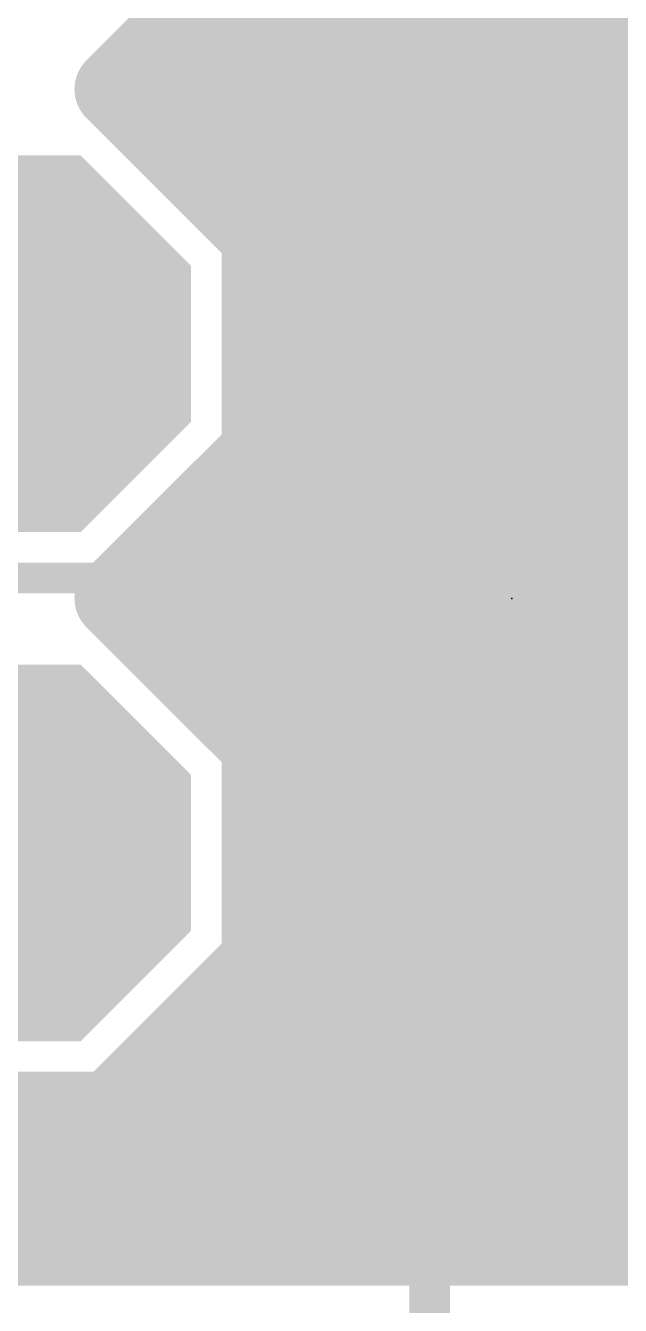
# Model space of a CAD drawing. Extents: x 0.5 to 37.4, y 3.1 to 45.2.
# Drawn here: x 6.47 to 9.43, y 6.63 to 13.02 of the extents above; entities that cross this region are included whole.
import ezdxf

# ---------------------------------------------------------------- set-up
doc = ezdxf.new("R2010")
doc.units = 0
for name, color, linetype in [('1', 22, 'CONTINUOUS'), ('16', 175, 'CONTINUOUS'), ('17', 82, 'CONTINUOUS'), ('21', 253, 'CONTINUOUS'), ('23', 7, 'CONTINUOUS'), ('51', 253, 'CONTINUOUS')]:
    doc.layers.add(name, color=color, linetype=linetype)

# ---------------------------------------------------------------- blocks, each defined once
blk = doc.blocks.new('RECT')
blk.add_solid([(-0.5, -0.5), (0.5, -0.5), (-0.5, 0.5), (0.5, 0.5)])
blk = doc.blocks.new('OCTAGONP')
at = {"const_width": 0.5}
blk.add_lwpolyline([(-0.25, -0.1036), (-0.25, 0.1036), (-0.1036, 0.25), (0.1036, 0.25), (0.25, 0.1036), (0.25, -0.1036), (0.1036, -0.25), (-0.1036, -0.25), (-0.25, -0.1036), (-0.25, 0.1036)], dxfattribs=at)

msp = doc.modelspace()

# ---------------------------------------------------------------- linework, layer by layer
at = {"layer": '1'}
for points, const_width in [([(6.912, 12.7), (7.6454, 13.4334)], 0.4064), ([(7.2168, 13.0048), (10.7428, 13.0048)], 0.4064), ([(7.6454, 11.9666), (6.912, 12.7)], 0.4064), ([(7.0136, 12.5984), (17.8688, 12.5984)], 0.4064), ([(7.42, 12.192), (10.5396, 12.192)], 0.4064), ([(7.6454, 11.43), (7.6454, 11.9666)], 0.4064), ([(8.2427, 11.9156), (8.0344, 11.7073)], 0.4064), ([(9.5373, 11.9156), (8.2427, 11.9156)], 0.4064), ([(9.7456, 11.7073), (9.5373, 11.9156)], 0.4064), ([(7.6454, 11.7856), (8.1127, 11.7856)], 0.4064), ([(8.0344, 11.7073), (8.0344, 11.43)], 0.4064), ([(8.0344, 11.43), (7.6454, 11.43)], 0.4064), ([(6.858, 10.2616), (7.5946, 10.9982)], 0.1524), ([(7.5946, 10.9982), (8.89, 10.9982)], 0.1524), ([(8.89, 10.9982), (8.89, 11.01)], 0.1524), ([(7.1395, 9.9325), (7.7735, 10.5664)], 0.4064), ([(7.7735, 10.5664), (8.0344, 10.5664)], 0.4064), ([(8.0344, 10.5664), (8.0344, 10.3127)], 0.4064), ([(8.0344, 10.3127), (8.1169, 10.2302)], 0.4064), ([(8.1093, 10.2259), (8.0241, 10.1407)], 0.4064), ([(8.1169, 10.2302), (8.1093, 10.2259)], 0.4064), ([(7.3671, 10.16), (8.0434, 10.16)], 0.4064), ([(5.1308, 10.2616), (6.858, 10.2616)], 0.1524), ([(8.0241, 10.1407), (7.964, 10.0365)], 0.4064), ([(7.964, 10.0365), (7.9328, 9.9202)], 0.4064), ([(7.6454, 9.4266), (7.1395, 9.9325)], 0.4064), ([(7.9328, 9.9202), (7.9328, 9.3568)], 0.4064), ([(7.3184, 9.7536), (7.9328, 9.7536)], 0.4064), ([(7.6454, 8.3534), (7.6454, 9.4266)], 0.4064), ([(7.6454, 9.3472), (8.8432, 9.3472)], 0.4064), ([(7.9328, 9.3568), (8.8432, 9.3568)], 0.4064), ([(8.8432, 9.3568), (8.8432, 9.2632)], 0.4064), ([(8.9368, 9.2632), (8.9368, 9.3568)], 0.4064), ([(8.9368, 9.3568), (9.8472, 9.3568)], 0.4064), ([(8.9368, 9.3472), (10.2432, 9.3472)], 0.4064), ([(8.8432, 9.2632), (7.9328, 9.2632)], 0.4064), ([(7.9328, 9.2632), (7.9328, 8.6998)], 0.4064), ([(8.8432, 8.3028), (8.8432, 9.2632)], 0.4064), ([(8.8432, 9.2632), (8.9368, 9.2632)], 0.4064), ([(9.8472, 9.2632), (8.9368, 9.2632)], 0.4064), ([(8.9368, 9.2632), (8.9368, 8.3028)], 0.4064), ([(7.6454, 8.9408), (7.9328, 8.9408)], 0.4064), ([(8.8432, 8.9408), (8.9368, 8.9408)], 0.4064), ([(7.9328, 8.6998), (7.964, 8.5835)], 0.4064), ([(7.964, 8.5835), (8.0241, 8.4793)], 0.4064), ([(7.6454, 8.5344), (7.9923, 8.5344)], 0.4064), ([(8.8432, 8.5344), (8.9368, 8.5344)], 0.4064), ([(8.0241, 8.4793), (8.1093, 8.3941)], 0.4064), ([(6.8866, 7.5946), (7.6454, 8.3534)], 0.4064), ([(8.1093, 8.3941), (8.2135, 8.334)], 0.4064), ([(9.5665, 8.334), (9.6707, 8.3941)], 0.4064), ([(8.2135, 8.334), (8.3298, 8.3028)], 0.4064), ([(8.3298, 8.3028), (8.8432, 8.3028)], 0.4064), ([(8.9368, 8.3028), (9.4502, 8.3028)], 0.4064), ([(9.4502, 8.3028), (9.5665, 8.334)], 0.4064), ([(7.42, 8.128), (10.4138, 8.128)], 0.4064), ([(7.0136, 7.7216), (10.9257, 7.7216)], 0.4064), ([(5.8134, 7.5946), (6.8866, 7.5946)], 0.4064), ([(1.8542, 7.3152), (36.2258, 7.3152)], 0.4064), ([(36.2258, 6.9342), (1.8542, 6.9342)], 0.4064)]:
    msp.add_lwpolyline(points, dxfattribs=dict(at, const_width=const_width))
for points, const_width in [([(7.2168, 13.1064, 1), (7.2168, 12.9032)], 0.2032), ([(6.9838, 12.7718, 1), (6.8401, 12.6282)], 0.2032), ([(6.8401, 12.7718, 1), (6.9838, 12.6282)], 0.2032), ([(7.0136, 12.7, 1), (7.0136, 12.4968)], 0.2032), ([(7.42, 12.2936, 1), (7.42, 12.0904)], 0.2032), ([(7.747, 11.9666, 1), (7.5438, 11.9666)], 0.2032), ([(7.5736, 11.8947, 1), (7.7172, 12.0384)], 0.2032), ([(8.2427, 12.0172, 1), (8.2427, 11.814)], 0.2032), ([(8.3145, 11.8438, 1), (8.1709, 11.9874)], 0.2032), ([(9.6091, 11.9874, 1), (9.4655, 11.8438)], 0.2032), ([(7.6454, 11.8872, 1), (7.6454, 11.684)], 0.2032), ([(8.1127, 11.684, 1), (8.1127, 11.8872)], 0.2032), ([(8.136, 11.7073, 1), (7.9328, 11.7073)], 0.2032), ([(7.9626, 11.7791, 1), (8.1062, 11.6355)], 0.2032), ([(7.6454, 11.5316, 1), (7.6454, 11.3284)], 0.2032), ([(8.0344, 11.3284, 1), (8.0344, 11.5316)], 0.2032), ([(7.5438, 11.43, 1), (7.747, 11.43)], 0.2032), ([(7.9328, 11.43, 1), (8.136, 11.43)], 0.2032), ([(7.5946, 11.0363, 1), (7.5946, 10.9601)], 0.0762), ([(7.6215, 10.9713, 1), (7.5677, 11.0251)], 0.0762), ([(8.9281, 11.01, 1), (8.8519, 11.01)], 0.0762), ([(8.89, 10.9601, 1), (8.89, 11.0363)], 0.0762), ([(8.8519, 10.9982, 1), (8.9281, 10.9982)], 0.0762), ([(7.7735, 10.668, 1), (7.7735, 10.4648)], 0.2032), ([(7.8453, 10.4946, 1), (7.7016, 10.6382)], 0.2032), ([(8.136, 10.5664, 1), (7.9328, 10.5664)], 0.2032), ([(8.0344, 10.4648, 1), (8.0344, 10.668)], 0.2032), ([(8.1062, 10.3845, 1), (7.9626, 10.2409)], 0.2032), ([(7.9328, 10.3127, 1), (8.136, 10.3127)], 0.2032), ([(8.0585, 10.3138, 1), (8.1601, 10.1379)], 0.2032), ([(8.1811, 10.154, 1), (8.0374, 10.2977)], 0.2032), ([(8.1677, 10.1422, 1), (8.0661, 10.3182)], 0.2032), ([(7.3671, 10.2616, 1), (7.3671, 10.0584)], 0.2032), ([(8.0434, 10.0584, 1), (8.0434, 10.2616)], 0.2032), ([(8.045, 10.1584, 1), (8.1887, 10.3021)], 0.2032), ([(6.8311, 10.2885, 1), (6.8849, 10.2347)], 0.0762), ([(6.858, 10.2235, 1), (6.858, 10.2997)], 0.0762), ([(7.9523, 10.2126, 1), (8.096, 10.0689)], 0.2032), ([(8.1121, 10.0899, 1), (7.9362, 10.1915)], 0.2032), ([(8.0621, 10.0102, 1), (7.8658, 10.0628)], 0.2032), ([(7.876, 10.0873, 1), (8.0519, 9.9857)], 0.2032), ([(7.2114, 10.0043, 1), (7.0677, 9.8606)], 0.2032), ([(7.0677, 10.0043, 1), (7.2114, 9.8606)], 0.2032), ([(8.0344, 9.9202, 1), (7.8312, 9.9202)], 0.2032), ([(7.8347, 9.9465, 1), (8.0309, 9.8939)], 0.2032), ([(7.3184, 9.8552, 1), (7.3184, 9.652)], 0.2032), ([(7.9328, 9.652, 1), (7.9328, 9.8552)], 0.2032), ([(7.747, 9.4266, 1), (7.5438, 9.4266)], 0.2032), ([(7.5736, 9.3547, 1), (7.7172, 9.4984)], 0.2032), ([(7.6454, 9.4488, 1), (7.6454, 9.2456)], 0.2032), ([(7.9328, 9.4584, 1), (7.9328, 9.2552)], 0.2032), ([(8.9448, 9.3568, 1), (8.7416, 9.3568)], 0.2032), ([(9.0384, 9.3568, 1), (8.8352, 9.3568)], 0.2032), ([(8.9368, 9.4584, 1), (8.9368, 9.2552)], 0.2032), ([(8.9368, 9.4488, 1), (8.9368, 9.2456)], 0.2032), ([(8.8432, 9.2552, 1), (8.8432, 9.4584)], 0.2032), ([(8.8432, 9.2456, 1), (8.8432, 9.4488)], 0.2032), ([(7.9328, 9.3648, 1), (7.9328, 9.1616)], 0.2032), ([(8.0344, 9.2632, 1), (7.8312, 9.2632)], 0.2032), ([(7.8312, 9.3568, 1), (8.0344, 9.3568)], 0.2032), ([(8.9448, 9.2632, 1), (8.7416, 9.2632)], 0.2032), ([(8.8432, 9.3648, 1), (8.8432, 9.1616)], 0.2032), ([(8.9368, 9.3648, 1), (8.9368, 9.1616)], 0.2032), ([(9.0384, 9.2632, 1), (8.8352, 9.2632)], 0.2032), ([(8.8432, 9.1616, 1), (8.8432, 9.3648)], 0.2032), ([(8.9368, 9.1616, 1), (8.9368, 9.3648)], 0.2032), ([(8.7416, 9.2632, 1), (8.9448, 9.2632)], 0.2032), ([(8.8352, 9.2632, 1), (9.0384, 9.2632)], 0.2032), ([(7.6454, 9.0424, 1), (7.6454, 8.8392)], 0.2032), ([(7.9328, 8.8392, 1), (7.9328, 9.0424)], 0.2032), ([(8.8432, 9.0424, 1), (8.8432, 8.8392)], 0.2032), ([(8.9368, 8.8392, 1), (8.9368, 9.0424)], 0.2032), ([(8.0309, 8.7261, 1), (7.8347, 8.6735)], 0.2032), ([(7.8312, 8.6998, 1), (8.0344, 8.6998)], 0.2032), ([(8.0519, 8.6343, 1), (7.876, 8.5327)], 0.2032), ([(7.6454, 8.636, 1), (7.6454, 8.4328)], 0.2032), ([(7.8658, 8.5572, 1), (8.0621, 8.6098)], 0.2032), ([(7.9923, 8.4328, 1), (7.9923, 8.636)], 0.2032), ([(8.8432, 8.636, 1), (8.8432, 8.4328)], 0.2032), ([(8.9368, 8.4328, 1), (8.9368, 8.636)], 0.2032), ([(8.096, 8.5511, 1), (7.9523, 8.4074)], 0.2032), ([(7.9362, 8.4285, 1), (8.1121, 8.5301)], 0.2032), ([(7.7172, 8.2816, 1), (7.5736, 8.4253)], 0.2032), ([(8.1601, 8.4821, 1), (8.0585, 8.3062)], 0.2032), ([(8.0374, 8.3223, 1), (8.1811, 8.466)], 0.2032), ([(8.2398, 8.4321, 1), (8.1872, 8.2358)], 0.2032), ([(8.1627, 8.246, 1), (8.2643, 8.4219)], 0.2032), ([(8.3298, 8.4044, 1), (8.3298, 8.2012)], 0.2032), ([(8.3035, 8.2047, 1), (8.3561, 8.4009)], 0.2032), ([(8.9368, 8.4044, 1), (8.9368, 8.2012)], 0.2032), ([(8.8432, 8.2012, 1), (8.8432, 8.4044)], 0.2032), ([(9.4239, 8.4009, 1), (9.4765, 8.2047)], 0.2032), ([(9.4502, 8.2012, 1), (9.4502, 8.4044)], 0.2032), ([(9.5157, 8.4219, 1), (9.6173, 8.246)], 0.2032), ([(7.5438, 8.3534, 1), (7.747, 8.3534)], 0.2032), ([(8.7416, 8.3028, 1), (8.9448, 8.3028)], 0.2032), ([(8.8352, 8.3028, 1), (9.0384, 8.3028)], 0.2032), ([(7.42, 8.2296, 1), (7.42, 8.0264)], 0.2032), ([(7.0136, 7.8232, 1), (7.0136, 7.62)], 0.2032), ([(6.8866, 7.493, 1), (6.8866, 7.6962)], 0.2032), ([(6.8147, 7.6664, 1), (6.9584, 7.5228)], 0.2032)]:
    msp.add_lwpolyline(points, format="xyb", dxfattribs=dict(at, const_width=const_width))
at = {"layer": '16'}
for points, const_width in [([(6.6548, 15.3416), (9.0678, 12.9286)], 0.1524), ([(7.6454, 13.7403), (8.8889, 12.4968)], 0.4064), ([(6.912, 12.7), (7.6454, 13.4334)], 0.4064), ([(7.2168, 13.0048), (8.3809, 13.0048)], 0.4064), ([(9.0678, 12.9286), (15.6972, 12.9286)], 0.1524), ([(7.6454, 11.9666), (6.912, 12.7)], 0.4064), ([(7.0136, 12.5984), (8.7873, 12.5984)], 0.4064), ([(8.8889, 12.4968), (10.9523, 12.4968)], 0.4064), ([(7.42, 12.192), (10.5396, 12.192)], 0.4064), ([(7.6454, 10.8934), (7.6454, 11.9666)], 0.4064), ([(7.6454, 11.7856), (10.3126, 11.7856)], 0.4064), ([(7.6454, 11.3792), (10.2616, 11.3792)], 0.4064), ([(7.6454, 10.9728), (10.3547, 10.9728)], 0.4064), ([(6.912, 10.16), (7.6454, 10.8934)], 0.4064), ([(7.3184, 10.5664), (10.6412, 10.5664)], 0.4064), ([(7.6454, 9.4266), (6.912, 10.16)], 0.4064), ([(6.912, 10.16), (15.0611, 10.16)], 0.4064), ([(7.3184, 9.7536), (10.6412, 9.7536)], 0.4064), ([(7.6454, 8.3534), (7.6454, 9.4266)], 0.4064), ([(7.6454, 9.3472), (10.3547, 9.3472)], 0.4064), ([(7.6454, 8.9408), (10.2616, 8.9408)], 0.4064), ([(7.6454, 8.5344), (10.3126, 8.5344)], 0.4064), ([(6.8866, 7.5946), (7.6454, 8.3534)], 0.4064), ([(7.42, 8.128), (10.5396, 8.128)], 0.4064), ([(7.0136, 7.7216), (11.1976, 7.7216)], 0.4064), ([(5.8134, 7.5946), (6.8866, 7.5946)], 0.4064), ([(1.8542, 7.3152), (17.4741, 7.3152)], 0.4064), ([(17.8551, 6.9342), (1.8542, 6.9342)], 0.4064)]:
    msp.add_lwpolyline(points, dxfattribs=dict(at, const_width=const_width))
for points, const_width in [([(7.2168, 13.1064, 1), (7.2168, 12.9032)], 0.2032), ([(8.3809, 12.9032, 1), (8.3809, 13.1064)], 0.2032), ([(9.0678, 12.9667, 1), (9.0678, 12.8905)], 0.0762), ([(9.0409, 12.9017, 1), (9.0947, 12.9555)], 0.0762), ([(6.9838, 12.7718, 1), (6.8401, 12.6282)], 0.2032), ([(6.8401, 12.7718, 1), (6.9838, 12.6282)], 0.2032), ([(7.0136, 12.7, 1), (7.0136, 12.4968)], 0.2032), ([(8.7873, 12.4968, 1), (8.7873, 12.7)], 0.2032), ([(8.8889, 12.5984, 1), (8.8889, 12.3952)], 0.2032), ([(8.8171, 12.425, 1), (8.9608, 12.5686)], 0.2032), ([(7.42, 12.2936, 1), (7.42, 12.0904)], 0.2032), ([(7.747, 11.9666, 1), (7.5438, 11.9666)], 0.2032), ([(7.5736, 11.8947, 1), (7.7172, 12.0384)], 0.2032), ([(7.6454, 11.8872, 1), (7.6454, 11.684)], 0.2032), ([(7.6454, 11.4808, 1), (7.6454, 11.2776)], 0.2032), ([(7.6454, 11.0744, 1), (7.6454, 10.8712)], 0.2032), ([(7.7172, 10.8216, 1), (7.5736, 10.9653)], 0.2032), ([(7.5438, 10.8934, 1), (7.747, 10.8934)], 0.2032), ([(7.3184, 10.668, 1), (7.3184, 10.4648)], 0.2032), ([(6.9838, 10.2318, 1), (6.8401, 10.0882)], 0.2032), ([(6.912, 10.2616, 1), (6.912, 10.0584)], 0.2032), ([(6.8401, 10.2318, 1), (6.9838, 10.0882)], 0.2032), ([(7.3184, 9.8552, 1), (7.3184, 9.652)], 0.2032), ([(7.747, 9.4266, 1), (7.5438, 9.4266)], 0.2032), ([(7.5736, 9.3547, 1), (7.7172, 9.4984)], 0.2032), ([(7.6454, 9.4488, 1), (7.6454, 9.2456)], 0.2032), ([(7.6454, 9.0424, 1), (7.6454, 8.8392)], 0.2032), ([(7.6454, 8.636, 1), (7.6454, 8.4328)], 0.2032), ([(7.7172, 8.2816, 1), (7.5736, 8.4253)], 0.2032), ([(7.5438, 8.3534, 1), (7.747, 8.3534)], 0.2032), ([(7.42, 8.2296, 1), (7.42, 8.0264)], 0.2032), ([(7.0136, 7.8232, 1), (7.0136, 7.62)], 0.2032), ([(6.8866, 7.493, 1), (6.8866, 7.6962)], 0.2032), ([(6.8147, 7.6664, 1), (6.9584, 7.5228)], 0.2032)]:
    msp.add_lwpolyline(points, format="xyb", dxfattribs=dict(at, const_width=const_width))
at = {"layer": '21'}
for points, const_width in [([(8.9205, 10.16), (8.8595, 10.16)], 0.5588), ([(7.855, 8.255), (7.855, 9.525)], 0.2032)]:
    msp.add_lwpolyline(points, dxfattribs=dict(at, const_width=const_width))
for points, const_width in [([(8.8595, 10.2997, 1), (8.8595, 10.0203)], 0.2794), ([(8.9205, 10.0203, 1), (8.9205, 10.2997)], 0.2794), ([(7.9058, 9.525, 1), (7.8042, 9.525)], 0.1016), ([(7.8042, 8.255, 1), (7.9058, 8.255)], 0.1016)]:
    msp.add_lwpolyline(points, format="xyb", dxfattribs=dict(at, const_width=const_width))
at = {"layer": '23'}
msp.add_point((8.89, 10.16), dxfattribs=at)
at = {"layer": '51'}
for points, const_width in [([(8.48, 4.97), (8.48, 21.93)], 0.2032), ([(8.471, 10.516), (8.471, 9.804)], 0.1016), ([(9.322, 10.516), (9.322, 9.804)], 0.1016)]:
    msp.add_lwpolyline(points, dxfattribs=dict(at, const_width=const_width))
at = {"layer": '51', "const_width": 0.0508}
for points in [[(8.4964, 10.516, 1), (8.4456, 10.516)], [(9.3474, 10.516, 1), (9.2966, 10.516)], [(8.4456, 9.804, 1), (8.4964, 9.804)], [(9.2966, 9.804, 1), (9.3474, 9.804)]]:
    msp.add_lwpolyline(points, format="xyb", dxfattribs=at)

# ---------------------------------------------------------------- block references
at = {"layer": '1', "xscale": 1.1, "rotation": 270}
for p in [(8.89, 11.01), (8.89, 9.31)]:
    msp.add_blockref('RECT', p, dxfattribs=at)
at = {"layer": '17', "xscale": 1.8796, "yscale": 1.8796, "rotation": 90}
for p in [(6.35, 11.43), (6.35, 11.43), (6.35, 8.89), (6.35, 8.89)]:
    msp.add_blockref('OCTAGONP', p, dxfattribs=at)
at = {"layer": '51'}
for p, xscale, yscale, rotation in [((6.35, 11.43), 0.508, 0.508, 180), ((8.8951, 10.7482), 0.5001, 0.95, 270), ((8.8951, 9.5798), 0.5001, 0.95, 270), ((6.35, 8.89), 0.508, 0.508, 180)]:
    msp.add_blockref('RECT', p, dxfattribs=dict(at, xscale=xscale, yscale=yscale, rotation=rotation))

doc.saveas('drawing.dxf')
